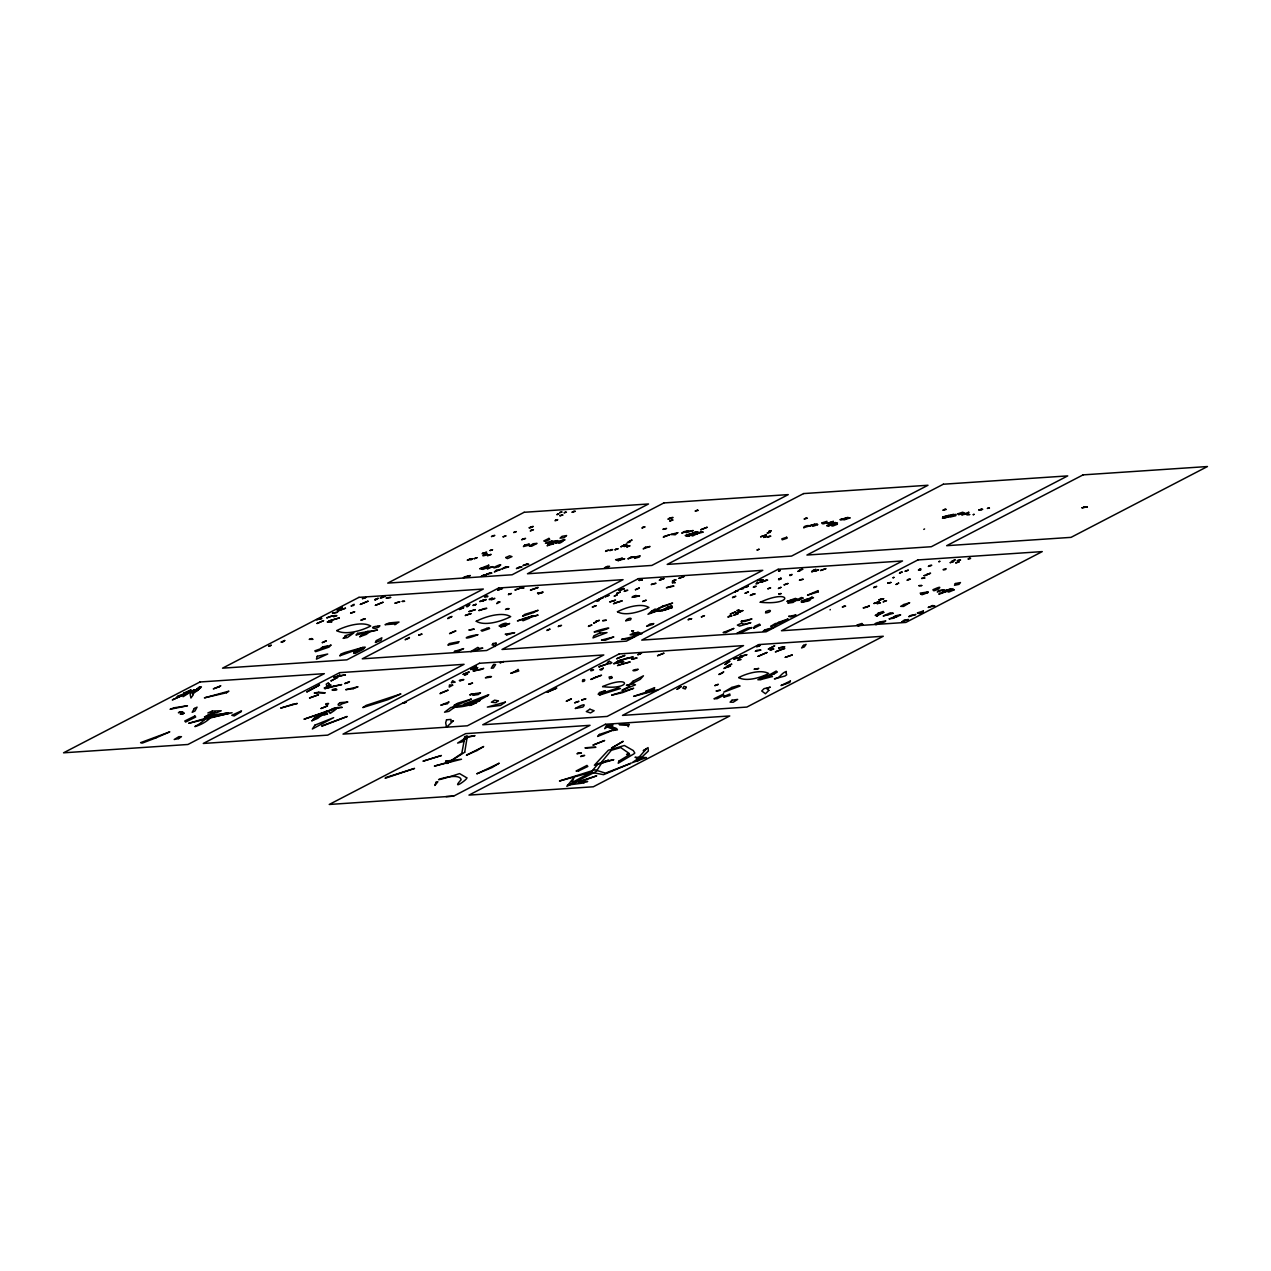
<?xml version="1.0" encoding="UTF-8"?>
<svg xmlns="http://www.w3.org/2000/svg" width="1271" height="1271" viewBox="0 0 1271 1271"><rect width="100%" height="100%" fill="white"/><g stroke="black" fill="none" stroke-linecap="round" stroke-linejoin="round"><path stroke-width="1.5" d="M484.362 554.792L487.27 553.886L484.044 555.014M548.023 545.068L549.517 543.464L553.934 542.542L548.039 545.068M700.845 529.705L707.264 527.227L700.782 529.769M631.814 659.204L637.089 657.933L631.83 659.204M531.31 530.134L530.261 531.008L533.455 529.721L531.357 530.118M505.27 625.872L509.655 623.489L502.951 625.3M453.604 796.123L590.03 725.312L465.647 733.637L329.237 804.464L453.604 796.123L446.089 796.631M514.962 590.062L519.887 588.298L515.359 589.855M320.959 708.519L327.6 705.882L321.182 708.471M481.121 771.862L476.736 773.817L492.02 767.573L499.249 763.188L480.946 771.942M484.489 554.855C478.77 557.032 489.828 554.506 485.363 554.871M760.026 582.134L762.981 581.896L759.931 582.197M780.902 587.345L778.345 588.521L780.918 587.377M502.506 625.411C510.72 622.917 504.682 621.948 499.074 625.968L501.934 625.856L500.552 627.016L505.08 625.983M470.763 703.371L452.953 707.28C462.358 707.216 472.065 705.262 480.184 700.353L471.271 703.292M830.297 609.524L830.058 609.905M686.213 687.246L685.355 688.977L682.797 688.183L684.068 686.356L686.213 687.23M638.185 758.533L632.037 762.759L646.431 757.564L635.007 757.278L638.153 758.533M466.616 777.741C469.221 778.217 449.966 791.785 461.151 779.727C458.767 769.193 412.646 788.894 459.578 773.594L466.584 777.725M924.589 528.943L923.779 529.403M898.629 583.119L896.134 584.453L898.629 583.119M612.59 724.772L612.59 725.773L609.079 725.995L608.92 724.978L612.59 724.772M478.484 648.385L482.805 648.146L470.731 651.642L477.848 647.368L478.484 648.385M882.805 598.72L878.897 599.848L882.805 598.72M268.658 646.304L271.2 645.287L268.658 646.304M326.218 640.854L322.341 642.618L326.218 640.854M887.968 614.783L893.322 613.273L890.415 612.813L883.17 615.99L887.968 614.783M497.994 602.2L496.707 603.646L500.059 601.882L497.994 602.2M464.709 752.241L446.852 763.506L461.77 753.417L464.058 741.327L457.624 743.074L467.521 736.751L475.02 735.639L468.141 737.148L462.882 741.088L463.979 740.771L464.678 736.545L467.426 736.084L466.092 736.751L465.949 738.181L466.965 738.403L464.709 752.241M933.295 589.601C931.881 594.129 948.516 582.626 933.295 589.601M729.729 661.254L725.09 664.479L729.729 661.254M240.966 711.712L234.261 715.954L231.783 715.287L241.506 710.87L240.966 711.712M651.562 611.224L647.972 614.29L659.077 610.239L651.165 612.527L658.616 609.349L654.899 609.143L651.61 611.208M353.608 605.409L351.034 605.997L354.085 604.281L353.608 605.409M955.331 583.548L954.505 585.28L959.001 584.358L960.463 582.563L955.331 583.548M523.017 619.708L522.937 620.788L529.371 618.23L532.199 615.784L523.017 619.708M635.548 669.579L638.201 669.245C635.675 671.708 629.383 670.738 635.548 669.579M317.242 656.265L316.447 659.125L327.711 654.025L317.242 656.265M835.301 522.524L834.443 523.954L829.884 525.177L828.851 523.97L835.301 522.524M740.04 610.858L742.852 610.636L740.04 610.858M575.398 708.471L582.881 707.041C588.044 701.735 576.891 707.343 575.398 708.471M578.623 770.893L587.822 766.461L586.98 765.412L576.065 771.02L578.623 770.893M451.491 682.67L455.177 682.162L452.651 680.732L451.491 682.67M680.986 686.721L677.109 689.263L680.986 686.721M590.84 772.403L571.966 782.586L574.015 777.534L566.834 786.336L596.226 771.481L601.533 763.283L608.523 760.153L598.196 763.728L590.84 772.403M672.391 582.738L675.251 582.754L674.027 581.737L672.391 582.738M811.931 597.179L813.472 597.72L807.435 599.34L811.931 597.179M376.423 640.584L375.342 642.459L381.093 640.314L381.856 637.804L376.423 640.584M671.549 605.616L672.168 606.68L665.861 609.174L666.925 607.459L671.549 605.616M786.209 672.931L786.638 674.853L784.97 676.013L774.389 678.873C780.68 677.967 780.553 673.503 786.336 671.406L786.209 672.931M796.758 598.975L786.876 601.437L795.471 598.371L796.758 598.975M337.165 609.937L342.407 607.093L337.165 609.937M362.473 598.625L365.794 597.529L362.473 598.625M496.071 643.126L495.086 646.51L492.576 644.19L492.115 644.921L493.911 643.968L492.846 643.523L496.071 643.126M612.002 677.777L609.619 678.778L609.095 677.014L611.669 676.537L612.002 677.777M927.909 592.556L922.063 594.733L920.697 594.081L927.909 592.556M617.245 594.78L614.322 596.083L617.245 594.78M326.806 685.705L329.03 685.53L328.411 682.686L326.234 684.179L326.806 685.705M337.689 677.332L331.096 680.859L337.689 677.332M444.914 704.102L447.297 703.832L449.013 701.91L440.767 705.198L444.914 704.102M200.325 723.437L194.86 726.599C203.026 724.311 210.414 719.402 215.069 712.237L204.424 716.971L209.493 715.255L200.325 723.437M599.785 633.022L593.795 635.897L593.001 637.899L606.998 632.608L599.785 633.022M618.85 761.138L618.214 763.236L633.943 753.846L634.801 753.036L633.308 750.573L624.363 745.489L608.348 750.255L594.383 765.221L613.798 759.661L601.469 762.187L611.319 750.287L620.709 747.57L629.24 753.465L626.555 754.481L629.733 754.529L618.85 761.138M944.067 516.884L943.876 518.203L948.897 516.852L949.087 515.533L944.067 516.884M599.308 620.407L596.083 621.249L599.308 620.407M339.961 655.757L363.411 647.289L344.791 652.547L340.787 654.12L339.961 655.757M603.328 668.181L601.676 670.008L599.785 669.658L603.328 668.181M631.862 540.096L629.193 541.414L631.862 540.096M778.678 647.94L784.604 646.828L778.678 647.94M596.56 621.71L593.716 623.171L596.56 621.71M822.019 522.874C821.431 524.971 827.405 523.207 826.944 521.317L822.019 522.874M454.414 651.435L457.465 651.721L463.629 648.607L454.414 651.435M923.397 611.001C923.286 613.369 918.997 614.179 917.36 612.908L923.397 611.001M408.531 638.36L405.115 639.726L409.437 637.454L408.531 638.36M377.868 626.19C368.876 626.651 373.023 630.162 378.806 627.048L379.918 625.809L377.852 626.238M759.979 625.141L753.576 628.351L754.497 626.412L759.55 624.109L759.979 625.141M607.935 726.535L604.678 728.712L606.394 725.55L609.492 724.851L608.618 725.153L617.468 729.856L612.987 730.46L615.18 729.967L607.935 726.535M375.231 599.356L374.977 600.246L378.313 598.244L375.231 599.356M314.954 725.106L312.348 728.998L333.638 717.67L314.954 725.106M880.787 622.504L876.037 624.728C872.24 623.982 879.182 621.567 880.787 622.504M625.809 620.741L630.527 619.867C633.276 616.657 626.238 618.643 625.809 620.741M740.008 631.671L736.751 633.419L740.373 633.053L751.955 627.54L747.713 628.112L740.008 631.671M950.756 515.565L950.374 516.963L955.76 515.724L956.126 514.326L950.756 515.565M633.498 630.75L632.418 631.862L632.942 630.781L631.639 630.845L633.498 630.75M446.55 719.767L445.66 722.834L446.582 727.155L453.461 720.705L450.983 721.706L450.967 719.45L446.55 719.767M950.74 589.045L943.193 591.19L950.74 589.045M335.544 688.818C341.327 690.789 325.424 690.804 335.544 688.818M226.524 692.759L228.891 691.17L204.393 697.858L226.524 692.743M646.113 691.074L645.747 692.282L633.625 696.365L657.711 690.01L646.113 691.074M197.116 688.818L194.765 691.138C198.451 692.171 203.535 682.718 197.116 688.818M474.893 668.53L472.478 669.61L476.387 669.039L477.769 667.577L474.893 668.53M558.112 541.811C556.873 546.864 570.615 536.298 558.112 541.811M629.05 724.454L628.303 726.71L627.159 725.153L619.152 724.565L629.05 724.454M323.533 620.629L317.099 623.473L323.533 620.629M354.005 652.261L353.656 653.342L355.292 653.373L363.252 649.322L365.127 647.082L354.005 652.261M804.225 527.481L803.717 527.846C803.32 525.4 810.962 525.352 807.625 525.797L809.103 526.067L804.225 527.481M945.306 516.884L947.832 516.217L945.306 516.884M1086.085 507.161L1087.102 506.891L1086.085 507.161M815.076 569.789L812.169 570.917L815.839 569.313L815.076 569.789M766 611.542L765.523 612.924C771.433 612.717 772.45 608.396 766 611.542M640.346 653.882L637.708 654.756L641.744 652.817L640.346 653.882M452.651 685.196L449.235 687.071L449.489 684.91L452.651 685.196M639.234 588.028L635.436 589.712L639.234 588.028M665.543 609.889L661.762 610.747L665.829 608.444L671.167 607.697L665.543 609.889M809.389 598.832L808.61 598.641C803.018 604.424 795.71 602.565 807.863 598.816L809.389 598.832M792.135 654.978L785.287 657.345L792.135 654.978M448.727 617.595L447.742 618.627L451.983 616.467L448.727 617.595M608.174 727.362L613.162 728.998L616.785 728.601L609.667 726.043L608.174 727.362M942.971 516.868L942.478 518.234L947.435 516.947L947.912 515.565L942.971 516.868M1085.609 507.113L1082.034 507.812L1085.609 507.113M623.997 545.45L620.963 546.721L623.997 545.45M551.868 541.017L552.107 541.335C573.157 538.189 529.88 547.261 551.868 541.017M548.961 538.396L549.707 539.428L545.418 541.367L543.781 540.953L548.961 538.396M488.7 565.214L488.239 566.469L479.675 568.788L488.731 565.182M868.776 606.299L866.139 607.363L869.221 605.584L868.776 606.299M767.891 588.759L770.528 587.933L767.891 588.759M436.048 782.269L434.857 785.446L437.86 781.792L436.048 782.269M602.613 686.594C631.544 690.518 631.941 673.964 602.629 686.562M760.249 602.247C794.407 605.743 791.42 587.917 760.249 602.247M192.779 693.966C191.571 691.964 212.734 678.857 192.779 693.966M628.224 685.419L629.638 686.229L621.964 690.296L635.452 684.831L632.942 683.814L626.412 685.26L628.224 685.419M476.132 702.815L471.176 705.183L469.38 705.469L468.189 704.134L476.132 702.815M667.354 607.617L662.636 610.287L669.293 606.903L667.354 607.617M731.651 664.193L727.234 666.083L731.651 664.193M760.678 536.775L766.413 534.837L760.678 536.775M333.796 677.125L345.394 674.837L333.796 677.125M818.317 591.809L807.498 595.178L818.19 590.602L818.317 591.809M458.815 641.696L458.164 642.951L447.885 645.112L449.203 643.603L458.815 641.696M382.635 596.655C374.246 601.056 391.341 594.304 382.635 596.655M191.381 692.107L196.544 690.058L191.381 692.107M881.756 613.051L876.561 616.308L877.53 615.545L875.211 615.418L879.357 613.051L881.756 613.051M638.55 757.723L637.184 761.488L648.337 751.034L648.051 747.586L643.221 750.732L646.383 748.889L638.55 757.723M333.097 615.609L326.885 617.833L333.097 615.609M490.066 550.518L492.497 549.755L490.066 550.518M434.491 766.079L461.516 759.232L445.581 761.122L453.302 760.821L434.491 766.079M731.985 700.226L730.094 702.148L733.24 702.228L737.641 699.4L731.985 700.226M773.817 674.107L769.225 675.028L776.184 671.056L777.344 672.009L773.817 674.107M768.828 531.421L771.227 530.754L768.828 531.421M787.877 583.5L784.159 584.835L787.877 583.5M948.563 515.486L947.848 516.932L953.028 515.724L953.743 514.294L948.563 515.486M959.033 561.893L955.792 562.846L959.033 561.893M503.125 536.807L505.81 535.901L503.125 536.807M758.898 646.192L756.515 646.796L758.152 645.255L760.312 645.334L758.898 646.192M957.905 513.802L958.668 514.739L964.419 513.039L962.671 512.213L957.905 513.802M492.783 566.644L487.349 568.995L488.223 567.549L492.783 566.644M588.87 625.761L588.425 626.444L591.952 625.062L588.87 625.761M336.736 630.607C345.061 635.452 361.377 630.924 370.719 625.999C362.41 621.154 346.077 625.682 336.736 630.607M476.26 621.281C484.601 626.317 501.235 621.551 510.672 616.626C502.315 611.589 485.697 616.356 476.26 621.281M617.468 611.732C625.078 616.419 640.234 611.971 648.925 607.459C641.315 602.788 626.158 607.236 617.468 611.732M738.705 677.57C746.029 681.86 760.423 677.84 768.669 673.503C761.234 669.293 747.014 673.185 738.705 677.57M337.498 612.272L332.525 613.13L337.498 612.272M395.074 603.137L399.682 601.834L395.074 603.137M492.608 665.909L491.242 668.212L493.355 668.038L495.626 664.542L493.752 664.32L492.608 665.909M194.288 708.487L192.175 712.316L194.971 710.997L197.069 707.153L194.288 708.487M460.134 680.732C455.812 680.398 470.413 678.158 460.102 680.811M704.436 615.641L701.417 616.896L704.436 615.641M647.797 690.439L645.366 692.774L653.961 689.39L654.66 687.659L647.797 690.439M354.593 611.844L350.653 613.162L354.593 611.844M605.203 690.741L598.164 694.284L599.531 692.473L605.203 690.741M790.419 680.986L780.998 685.546L789.72 682.527L790.387 681.049M185.344 693.076L183.088 696.699L191.73 691.265L185.344 693.076M461.008 608.428L459.482 609.54L463.724 607.713L461.008 608.428M329.284 684.259L327.854 686.515L324.184 688.024L329.952 686.229L331.032 685.101L329.284 684.259M585.677 698.859L581.705 699.971L585.677 698.859M635.357 557.032L634.515 558.382L639.297 557.079L640.155 555.729L635.357 557.032M466.473 606.156C466.521 608.745 472.701 602.232 466.473 606.156M559.86 512.547L561.814 512.006L559.86 512.547M487.206 596.687L484.473 596.957L486.316 595.829L487.969 596.258L487.206 596.687M524.653 545.116L523.43 546.578L528.291 545.307L529.324 543.956L524.653 545.116M968.74 512.277L967.739 513.818L961.639 514.85L968.74 512.277M952.058 561.21L955.029 559.891L952.058 561.21M385.685 777.55L385.145 778.281L414.553 768.415L385.685 777.55M774.516 625.713L770.734 626.301L775.246 623.553L779.52 622.854L774.516 625.713M899.916 572.586L899.471 573.269L902.299 571.95L899.916 572.586M547.499 629.923L546.927 630.495L550.105 629.097L547.499 629.923M334.734 615.545L333.495 616.753L336.879 615.625L334.734 615.545M316.717 716.701L320.88 713.889L326.854 712.777L324.28 714.556L327.616 714L316.749 716.685M939.523 593.382L938.872 594.335L946.482 591.396L939.523 593.382M810.135 525.463L809.579 526.258L814.918 524.208L810.135 525.463M400.683 693.998L388.116 699.622L362.823 707.582L366.223 705.357L400.683 693.998M192.318 691.408L190.157 694.459L190.936 698.001L193.351 694.697L192.318 691.408M476.355 665.925L470.747 669.499L476.355 665.925M803.447 645.382L801.588 647.956L804.257 646.955L806.1 644.381L803.447 645.382M596.56 775.866L578.623 782.396L587.679 781.49L583.103 781.951L584.279 782.888L567.517 785.113L596.56 775.866M768.399 649.036L774.595 645.89L768.399 649.036M508.94 594.018L508.4 594.717L511.403 593.493L508.94 594.018M611.812 695.11L622.615 692.6L633.657 688.278L611.812 695.11M178.099 696.047L176.733 697.334L188.315 692.314L178.099 696.047M566.501 535.568L564.181 537.697L560.05 538.157L562.02 536.346L566.501 535.568M740.643 656.201L739.452 657.186L746.983 654.644L740.643 656.201M319.45 685.085L306.899 691.885L319.45 685.085M733.796 658.918L742.105 656.885L733.796 658.918M632.688 596.592L632.052 597.386L636.167 595.448L632.688 596.592M668.562 518.616L667.99 519.331L670.929 518.012L668.562 518.616M155.872 737.911L142.447 743.042L140.588 742.661L169.79 731.842L155.872 737.911M599.372 734.463L597.64 736.449L616.26 728.839L599.372 734.463M788.417 601.914L787.861 603.201L793.168 602.406L795.392 600.643L788.417 601.914M453.35 631.798L449.553 633.641L455.924 630.94L453.477 631.687M487.683 695.73L480.978 699.32L463.963 704.102L488.779 694.681L487.683 695.73M529.244 527.815L533.28 526.448L531.056 526.861C528.736 529.07 534.805 525.574 529.244 527.815M632.926 681.288L629.05 685.101L640.282 679.318L643.444 675.791L632.926 681.288M516.042 670.945L510.704 673.344L518.775 671.024L518.091 669.34L516.042 670.945M723.533 694.077L722.532 695.237L723.517 695.428L717.13 698.685L713.968 698.78L723.533 694.077M938.57 590.507L937.267 591.984L944.226 589.728L938.57 590.507M833.331 521.412L827.071 523.525L833.331 521.412M903.888 604.503L900.646 606.378L903.57 606.426L909.686 602.708L903.888 604.503M736.783 612.844L736.068 613.623L740.961 611.589L736.783 612.844M322.389 725.63L321.785 726.265L347.174 716.494L322.389 725.63M314.62 717.702L313.111 719.322L317.353 717.607L311.633 720.864L317.829 718.29L327.06 710.886L314.62 717.702M559.415 625.713L558.191 626.603L561.528 625.396L559.415 625.713M874.416 586.964L873.717 587.71L876.736 586.408L874.416 586.964M683.957 576.51L678.984 578.321L683.957 576.51M820.558 570.488L825.991 568.614L820.653 570.504M768.844 690.375L765.444 693.759L761.726 690.995L764.046 688.66L770.353 687.15L766.667 688.548L768.844 690.375M178.671 738.61L174.206 739.5L178.893 736.64L181.467 736.672L178.671 738.61M345.458 608.221L337.657 611.017L345.458 608.221M661.571 579.036L660.11 579.941L664.177 578.464L661.571 579.036M724.851 696.095L723.771 697.207L730.031 695.412L729.792 694.03L724.851 696.095M533.947 588.997L530.404 590.094L538.126 587.456L533.947 588.997M735.321 612.002L730.364 614.068L735.321 612.002M748.412 591.889L745.156 593.239L748.412 591.889M533.661 612.495L522.588 616.197L524.701 614.417L538.126 610.287L533.661 612.495M602.819 597.91L599.245 599.086L602.819 597.91M624.871 590.634L624.156 591.365L627.795 590.252L624.935 590.602M739.563 659.093L737.657 660.412L741.057 659.506L739.563 659.093M453.985 707.661L448.901 711.347L444.548 712.205L450.792 707.518L457.465 706.168L453.985 707.661M592.397 607.014L596.02 605.743L592.397 607.014M788.751 616.356L790.769 616.959L796.107 615.005L788.751 616.356M733.446 596.862L732.493 597.688L735.861 596.274L733.446 596.862M805.131 600.087L804.432 600.77L809.277 599.976L811.756 598.228L805.131 600.087M908.241 579.433L907.017 580.307L910.354 579.099L908.241 579.433M867.06 607.045L863.12 607.872L867.076 607.03M456.162 704.484L454.208 706.311L471.414 699.05L457.798 703.197L454.017 705.453L456.162 704.484M577.304 701.799L574.587 702.847L578.988 701.29L577.304 701.799M602.692 692.981L599.356 695.142L620.423 688.485L618.373 687.849L602.692 692.981M818.524 569.853L815.235 571.124L818.524 569.853M505.381 702.085L500.647 705.373L487.333 707.089L505.381 702.085M330.905 645.128L329.014 647.114L315.605 651.673L314.827 650.831L330.905 645.128M635.77 634.833L641.791 633.768L637.994 632.052L633.466 633.864L635.77 634.833M497.009 701.56L495.769 702.672L491.4 702.212L494.61 700.162L498.407 700.877L497.009 701.56M722.023 673.28L718.83 674.52L723.723 671.898L722.023 673.28M1083.972 507.145L1086.578 507.113L1083.972 507.145M395.646 623.886L394.709 624.728L399.03 622.043L389.196 622.917L385.034 624.697L395.646 623.886M733.717 628.494L725.725 632.672L723.135 632.545L733.717 628.494M284.72 640.505L282.4 642.348L280.986 642.062L284.72 640.505M418.731 635.103L421.829 634.134L418.731 635.103M189.474 691.059L187.981 691.758L190.952 691.488L183.548 693.203L191.095 689.835L189.474 691.059M697.461 533.502L692.647 535.965L691.074 535.298L695.316 531.866L698.017 531.755L696.222 533.264L697.461 533.502M367.954 601.215L360.36 604.392L367.954 601.215M606.458 550.645L605.568 551.423L608.73 550.136L606.458 550.645M469.031 672.009L463.184 674.361L469.031 672.009M642.808 527.322L641.903 528.116L645.064 526.83L642.808 527.322M664.066 536.489L663.287 537.156L669.865 534.678L664.066 536.489M953.631 561.464L950.263 562.64L953.631 561.464M344.584 637.168L343.106 638.36L347.428 637.518L353.831 632.942L344.918 635.85L346.411 635.945L344.584 637.168M466.934 674.329L464.28 675.044L467.664 673.757L466.934 674.329M745.06 587.393L748.333 586.185L745.06 587.393M359.82 636.707L366.239 634.404L369.956 631.655L367.367 631.306L359.82 636.707M813.011 570.886L811.629 571.886L815.156 570.663L813.011 570.886M475.513 604.774L472.891 605.457L476.26 604.17L475.513 604.774M340.342 702.641C335.83 704.595 338.896 706.914 342.106 703.8L347.841 702.005L340.342 702.641M677.745 532.724L675.235 534.789L670.834 534.456L677.745 532.724M496.294 570.329L494.324 571.95L500.742 569.376L496.294 570.329M483.377 600.77L479.66 601.548L486.189 599.499L482.202 600.579L485.856 599.737L483.377 600.77M326.25 703.753C323.501 706.231 332.716 702.386 326.25 703.753M657.584 655.677L663.812 653.23L657.584 655.677M660.348 579.401L659.284 580.227L662.954 578.956L660.348 579.401M756.88 583.087C753.115 585.534 762.536 581.753 756.88 583.087M331.429 712.443L330.142 713.381L328.696 711.728C332.446 706.914 341.963 706.279 331.429 712.443M627.413 546.435L626.619 547.054L630.035 545.783L627.413 546.435M884.489 601.008L883.107 601.961L886.523 600.69L884.489 601.008M889.271 618.834L893.402 618.278L896.452 616.371L889.271 618.834M382.968 602.263L375.406 605.346L382.968 602.263M557.556 514.183L556.873 514.723L558.986 513.897L557.556 514.183M764.792 629.892L763.251 631.099L773.356 627.588L764.792 629.892M492.783 598.752L491.48 599.753L494.896 598.387L492.783 598.752M188.855 723.278L228.716 713.412L226.349 712.999L212.622 716.224L188.855 723.278M472.494 683.083L468.713 684.259L472.494 683.083M767.906 675.441L760.852 679.747L757.866 679.763L764.046 676.108L767.906 675.441M608.857 595.336L605.187 596.782L608.857 595.336M612.272 747.602L611.526 748.158L623.235 741.295L612.272 747.602M488.191 555.236L487.476 555.777L491.146 554.394L488.191 555.236M475.132 693.601L472.828 695.316L478.214 694.554L480.533 692.838L475.132 693.601M219.343 686.737L213.306 688.882L220.804 685.768L219.343 686.737M652.325 624.522L646.621 626.333L650.132 623.997L653.818 623.568L652.325 624.522M714.842 685.625L718.369 684.322L714.985 685.546M687.865 531.421L686.197 532.644L693.219 530.531L687.865 531.421M589.887 709.218L586.312 711.553L590.522 712.936L594.113 710.727L589.887 709.218M620.264 592.111L616.88 593.287L620.264 592.111M929.784 573.555L926.654 574.492L930.579 573.157L929.784 573.555M622.25 558.223L617.372 560.209L615.593 559.717L622.25 558.223M735.973 591.063L734.813 591.921L738.101 590.665L735.973 591.063M674.583 579.846L672.311 581.276L676.156 579.862L674.583 579.846M522.921 538.92L521.603 539.778L525.59 538.411L522.921 538.92M533.486 543.686L529.181 546.022L531.643 546.244L537.045 543.384L533.486 543.686M441.228 692.806L439.973 693.696L448.155 690.121L441.228 692.806M731.81 687.436L723.707 692.155L740.103 686.022L738.705 685.434L731.81 687.436M498.629 566.628C484.156 571.299 507.479 560.606 498.629 566.628M683.782 531.723L681.717 533.185L688.469 530.785L683.782 531.723M570.584 699.288L566.215 701.258L571.41 698.748L570.584 699.288M540.223 592.747L538.173 593.907L543.146 592.048L540.223 592.747M506.779 634.865L514.691 632.688L505.254 634.197L506.779 634.865M904.189 620.248L901.759 621.964L908.4 619.485L904.189 620.248M623.521 545.323L626.73 544.226L623.521 545.323M900.535 614.942C890.129 620.709 891.591 615.561 900.535 614.942M357.58 633.339L355.991 635.023L377.455 630.019L357.58 633.339M772.418 676.506L763.585 678.841L761.377 678.237L771.1 675.632L772.418 676.506M645.398 547.261L643.174 548.881L650.069 546.482L645.398 547.261M348 682.543L344.695 683.623L349.509 681.606L348 682.543M179.894 711.744L178.401 712.745L182.881 711.935L179.894 711.744M578.448 752.797L576.955 753.798L581.435 753.004L578.448 752.797M592.238 669.61C586.964 672.264 597.068 669.452 592.238 669.61M192.97 690.789L172.284 699.924L194.638 689.708L192.97 690.789M787.909 619.088L780.156 622.838L778.281 622.409L787.909 619.088M514.739 531.882L513.706 532.565L516.296 531.628L514.739 531.882M616.181 549.056L614.846 549.914L618.214 548.707L616.213 549.04M634.483 632.736L630.098 634.769L634.197 635.15L639.043 632.863L634.483 632.736M908.257 570.202L905.222 571.187L908.257 570.202M879.151 601.644L874.003 603.487L879.151 601.644M183.088 713.778L180.275 714.159L184.295 713.031L183.088 713.778M623.696 588.457L618.659 590.237L623.696 588.457M564.785 539.873L555.665 543.019L564.785 539.873M500.218 662.731L503.697 661.571L500.218 662.731M725.677 667.402L723.898 668.498L730.507 665.988L725.677 667.402M492.846 535.726L491.432 536.616L494.832 535.425L492.846 535.726M464.9 576.764L463.375 577.717L470.334 575.525L464.9 576.764M318.465 694.776L309.552 697.97L318.465 694.776M741.644 623.155L737.371 625.094L739.531 626.095L750.859 622.726L744.171 624.299L741.644 623.155M582.07 755.657L580.625 756.563L584.66 755.435L582.07 755.657M758.072 656.36L766.906 652.5L758.072 656.36M609.222 661.254L607.331 662.413L610.001 663.843L611.891 662.684L609.222 661.254M483.028 553.171L482.106 553.727L486.682 552.202L483.028 553.171M402.891 703.197L405.894 702.291L402.891 703.197M477.086 750.478L466.425 755.181L483.663 746.506L477.086 750.478M949.024 589.903L947.403 590.872L953.679 589.76L952.98 588.886L949.024 589.903M729.332 616.197L727.838 617.086L731.985 615.8L729.332 616.197M693.013 532.724L689.931 534.503L696.794 532.279L693.013 532.724M671.167 520.236L669.642 521.142L673.058 519.998L671.167 520.236M798.681 600.341L795.678 600.516L801.413 597.497L803.304 598.069L798.681 600.341M471.287 694.077L469.73 694.983L473.781 693.839L471.287 694.077M483.695 574.937L481.169 576.399L486.666 574.571L483.695 574.937M790.038 574.985C788.242 576.97 795.598 573.094 790.038 574.985M929.911 565.516L928.338 566.421L931.754 565.293L929.911 565.516M613.798 600.818L609.651 601.93L615.561 600.103L613.798 600.818M688.882 619.295L688.024 619.787L691.758 618.691L688.882 619.295M951.979 589.585L947.181 591.412L948.722 592.111L954.314 589.792L951.979 589.585M880.565 621.884C876.148 624.029 885.585 622.536 885.76 620.899L880.565 621.884M880.199 622.504L879.278 622.854L881.899 622.822L880.199 622.504M756.928 650.402L755.276 651.308L760.948 650.085L756.928 650.402M555.872 520.014C552.154 522.27 561.544 518.568 555.872 520.014M631.163 557.048L627.858 558.875L634.737 556.682L631.163 557.048M626.317 545.958L623.918 546.482L627.175 545.624L626.317 545.958M769.034 536.362L767.382 537.283L770.814 536.171L769.034 536.362M613.639 636.993L605.187 640.266L601.501 640.091L613.623 636.978M599.737 666.449L598.752 666.989L608.587 663.478L599.737 666.449M620.772 589.776L624.013 588.981L620.772 589.776M599.864 634.515L599.864 634.515M549.771 690.916L547.165 692.298L556.777 688.119L549.771 690.916M550.613 543.909L547.054 545.767L553.965 543.654L550.613 543.909M772.291 649.036L770.035 650.259L773.832 648.988L772.291 649.036M911.085 615.418L908.733 616.673L915.867 614.449L911.085 615.418M662.731 606.156L657.901 608.73L672.613 603.058L662.731 606.156M765.285 536.521L763.553 537.442L766.985 536.378L765.285 536.521M671.39 517.631L669.658 518.552L673.09 517.488L671.39 517.631M498.725 589.649L497.596 590.252L502.474 588.457L498.725 589.649M765.952 580.243L763.712 581.308L767.636 580.132L765.952 580.243M471.271 559.59C466.393 560.114 476.577 557.349 471.271 559.59M505.381 567.088L501.838 568.947L508.718 566.85L505.381 567.088M440.529 755.784L422.989 761.202L441.387 755.514L440.529 755.784M358.946 597.354L222.536 668.165L346.904 659.84L483.33 589.029L358.946 597.354M524.145 512.292L387.719 583.103L512.102 574.778L648.512 503.967L524.145 512.292M199.96 681.987L63.55 752.813L187.933 744.488L324.343 673.662L199.96 681.987M573.714 511.387L571.918 512.324L575.35 511.276L573.714 511.387M498.677 587.996L362.267 658.823L486.65 650.498L623.06 579.671L498.677 587.996M663.875 502.935L527.465 573.761L651.832 565.436L788.258 494.61L663.875 502.935M339.691 672.645L203.281 743.456L327.664 735.131L464.074 664.32L339.691 672.645M638.407 578.639L501.997 649.465L626.381 641.14L762.791 570.314L638.407 578.639M803.606 493.577L667.196 564.403L791.563 556.078L927.989 485.252L803.606 493.577M479.437 663.287L343.011 734.114L467.394 725.789L603.804 654.962L479.437 663.287M778.154 569.281L641.728 640.107L766.111 631.782L902.521 560.956L778.154 569.281M943.336 484.219L806.926 555.046L931.309 546.721L1067.719 475.894L943.336 484.219M619.168 653.93L482.742 724.756L607.125 716.431L743.535 645.604L619.168 653.93M917.884 559.939L781.458 630.75L905.842 622.425L1042.252 551.598L917.884 559.939M1083.067 474.877L946.657 545.688L1071.04 537.363L1207.45 466.536L1083.067 474.877M605.377 724.279L468.967 795.106L593.335 786.781L729.761 715.954L605.377 724.279M758.898 644.572L622.488 715.398L746.855 707.073L883.281 636.247L758.898 644.572M780.044 649.831L775.342 651.928L784.811 648.417L780.044 649.831M519.331 567.073L516.407 568.582L521.984 566.914L519.331 567.073M960.479 559.955L957.413 560.638L960.479 559.955M339.707 675.139L337.593 676.156L340.962 675.648L339.707 675.139M652.547 583.945L651.181 584.612L656.027 583.278L652.547 583.945M618.818 657.679L616.61 658.823L624.951 655.423L618.818 657.679M801.254 569.376L799.459 570.298L802.891 569.281L801.254 569.376M467.41 560.098L468.284 559.796L467.41 560.098M945.799 568.757C939.142 570.282 946.927 570.202 945.799 568.757M596.115 676.998L590.793 679.461L601.533 675.219L596.115 676.998M565.341 512.213L564.054 512.864L566.437 512.165L565.341 512.213M692.631 533.884L688.93 535.742L695.777 533.725L692.631 533.884M469.078 611.573L475.338 609.667L469.078 611.573M621.598 558.859L617.881 560.733L624.728 558.732L621.598 558.859M616.101 602.533L613.48 603.725L622.266 600.833L616.101 602.533M893.894 577.384L893.084 577.781L893.894 577.384M194.86 716.002L184.772 721.007L185.614 722.055L195.702 717.035L194.86 716.002M752.527 594.32L750.287 595.432L755.165 593.811L752.527 594.32M607.236 566.469L604.424 567.867L609.54 566.389L607.236 566.469M582.626 680.271L582.468 681.574C585.629 681.955 585.423 677.761 582.626 680.271M887.762 583.087L890.923 582.468L887.762 583.087M611.224 549.676C605.679 551.979 616.308 549.056 611.224 549.676M754.259 586.567C750.192 588.823 760.265 585.041 754.259 586.567M736.433 613.957L733.685 615.275L738.07 613.861L736.433 613.957M593.16 745.044L604.519 740.548L593.16 745.044M750.954 540.604L750.954 540.604M924.096 575.636L926.781 575.112L924.096 575.636M505.779 557.524L507.447 558.62L511.991 556.619L509.592 555.808L505.779 557.524M944.989 509.274L942.844 510.291L946.228 509.385L944.989 509.274M492.147 598.148C484.505 600.516 494.038 599.626 492.147 598.148M700.496 532.041L696.492 533.915L703.26 532.072L700.496 532.041M834.983 522.874L830.805 524.732L837.462 523.048L834.983 522.874M466.648 614.862L465.218 615.529L471.176 613.543L466.648 614.862M635.293 636.215L629.193 638.757L621.519 639.377L635.293 636.215M879.246 602.724L877.133 603.693L880.453 602.915L879.246 602.724M481.471 568.741L482.821 569.424L487.778 567.581L485.999 567.025L481.471 568.741M323.009 646.891C313.667 652.15 336.434 643.603 323.009 646.891M363.585 618.977L360.821 620.248L365.349 618.85L363.585 618.977M629.129 541.684C623.171 543.924 633.8 541.446 629.129 541.684M598.673 599.912C592.826 601.533 601.135 601.405 598.673 599.912M918.949 585.677L921.745 585.55L918.949 585.677M806.164 518.091L804.082 519.029L807.387 518.218L806.164 518.091M974.015 514.358L973.268 514.691L974.015 514.358M474.019 629.145L469.11 630.003L474.019 629.145M742.518 588.33L740.421 589.251L743.742 588.409L742.518 588.33M932.374 605.584L928.164 607.459L934.805 605.774L932.374 605.584M844.389 606.06L842.292 606.998L845.612 606.156L844.389 606.06M599.261 631.417L594.145 631.957C599.181 629.542 621.042 624.776 599.261 631.417M741.803 621.201L741.041 621.551L745.156 621.424L751.955 618.945L741.803 621.201M800.444 579.735L799.411 580.18L803.288 579.242L800.444 579.735M720.212 690.248L716.288 690.979L720.212 690.248M563.164 779.854L559.462 780.998L591.094 772.307L603.566 774.675L630.909 763.283L605.441 773.133L594.971 769.845L563.164 779.854M317.972 619.168L316.574 619.771L321.897 618.453L317.972 619.168M212.289 711.061L207.872 712.952L216.817 712.666L221.233 710.775L212.289 711.061M663.891 528.958L662.89 529.387L666.576 528.466L663.891 528.958M338.976 707.677L303.976 719.227L337.419 707.502L342.233 707.375L338.976 707.677M489.955 572.856L486.221 574.444L491.877 573.094L489.955 572.856M620.788 660.904L616.356 661.953L620.788 660.904M477.737 634.753C462.358 640.981 462.565 636.707 477.737 634.753M561.925 514.914L559.733 515.835L562.974 515.073L561.925 514.914M480.835 669.547L473.146 671.056L483.711 668.435L480.835 669.547M353.179 688.691L345.696 689.692L358.009 686.785L353.179 688.691M762.314 579.671L760.106 580.593L763.331 579.846L762.314 579.671M927.989 591.984L921.014 594.272L920.204 593.096L927.989 591.984M802.462 601.008L801.477 601.421C811.867 602.502 813.535 596.655 802.462 601.008M390.626 597.418L386.273 598.005L390.626 597.418M817.618 524.701L812.82 526.321L812.169 525.447L816.967 523.795L817.618 524.701M778.71 593.859L781.014 593.605L778.71 593.859M769.289 532.168L767.064 533.089L770.274 532.358L769.289 532.168M526.988 563.895L522.953 565.547L528.72 564.276L526.988 563.895M470.381 559.335C464.995 560.94 472.717 557.572 470.381 559.335M507.812 608.571L505.524 609.492L509.194 608.714L507.812 608.571M780.95 578.178L778.63 579.068L781.363 578.702C774.452 580.561 783.095 578.845 778.694 579.433L780.95 578.178M738.721 609.889C733.129 611.446 741.358 611.017 738.721 609.889M173.968 707.804L170.092 709.297L187.441 705.77L173.968 707.804M292.489 704.42L280.669 708.106L297.271 703.467L292.489 704.42M883.726 612.463L879.103 614.306L877.61 613.416L883.266 611.43L883.726 612.463M525.416 617.944L517.408 620.915L538.11 615.1L525.416 617.944M659.713 611.224L655.772 611.272L672.375 607.506L659.713 611.224M697.398 510.148L695.11 511.053L698.24 510.402L697.398 510.148M835.746 523.731L831.155 525.527L832.775 526.051L837.367 524.256L835.746 523.731M800.365 570.457L798.013 571.378L800.365 570.457M757.325 668.943L754.084 669.229L758.755 668.419L757.325 668.943M339.198 617.944L329.062 620.947L339.198 617.944M939.777 561.353L938.919 561.671L939.777 561.353M759.009 549.279L757.151 549.993L759.009 549.279M621.932 663.97L617.515 665.575L630.194 661.937L621.932 663.97M468.157 604.519L466.457 605.171L469.857 604.503L468.157 604.519M846.391 518.743L839.94 519.68L847.852 517.948L843.293 519.092L846.391 518.743M921.65 578.448L924.732 578.003L921.65 578.448M642.332 579.846L639.154 580.45L642.332 579.846M689.899 533.788L685.228 535.552L686.594 536.171L691.249 534.408L689.899 533.788M828.485 525.257L827.04 525.797L828.485 525.257M476.927 557.731L474.337 558.668L476.927 557.731M484.33 608.602L478.802 610.557L486.793 608.316L484.33 608.602M606.219 620.248L602.692 620.677L606.219 620.248M402.256 601.405L404.496 601.294L402.256 601.405M646.033 600.262L642.729 601.469L646.033 600.262M486.761 628.382L481.105 630.432L482.122 631.147L489.605 628.557L488.906 627.667L486.761 628.382M670.707 586.439L666.401 587.758L673.948 586.074L670.707 586.439M989.41 508.003L987.472 508.4L989.41 508.003M920.617 568.836C913.865 571.585 925.59 568.788 918.647 570.123L920.617 568.836M691.503 533.836L686.721 535.52L687.563 536.33L692.361 534.646L691.503 533.836M829.741 525.431L828.581 525.829L829.741 525.431M780.283 570.488L778.599 571.076L780.283 570.488M759.597 579.894L757.198 580.736L759.597 579.894M849.934 517.917L844.341 519.823L841.211 519.458L847.55 517.424L849.934 517.917M981.45 509.401L978.797 509.893L981.45 509.401M216.991 715.478L212.162 717.114L232.116 712.761L207.141 715.509L216.991 715.478M786.654 537.252L781.808 538.856L782.253 539.81L787.099 538.205L786.654 537.252M638.328 596.194L633.466 596.989L639.535 595.829L638.328 596.194M883.615 598.705L880.247 599.817L883.615 598.705M691.138 534.44L686.69 535.552L691.138 534.44M862.723 624.538L858.29 625.999L856.845 625.094L861.929 623.457L862.723 624.538M982.547 509.337L980.783 509.639L982.578 509.321M488.938 677.379L485.395 677.84C487.762 675.87 495.34 676.363 488.938 677.379M523.779 587.917L520.347 587.949L523.779 587.917M627.127 658.187L617.833 661.031L633.276 656.964L627.127 658.187M311.745 638.566L309.203 639.345L312.984 639.361L311.745 638.566M614.91 663.335L613.591 663.716L623.791 661.508L614.91 663.335M333.638 686.133L324.709 688.691L341.724 684.592L333.638 686.133M969.662 558.128C964.514 560.13 973.443 558.287 969.662 558.128M540.54 593.049L537.522 593.096L542.224 592.715L540.54 593.049M329.237 621.455L327.219 621.932L332.049 621.757L329.237 621.455M969.614 514.517L966.723 514.596L969.614 514.517M318.703 692.218L314.255 692.997L325.217 692.838L318.703 692.218M587.043 747.634L584.962 747.904L595.908 747.284L587.043 747.634"/></g></svg>
